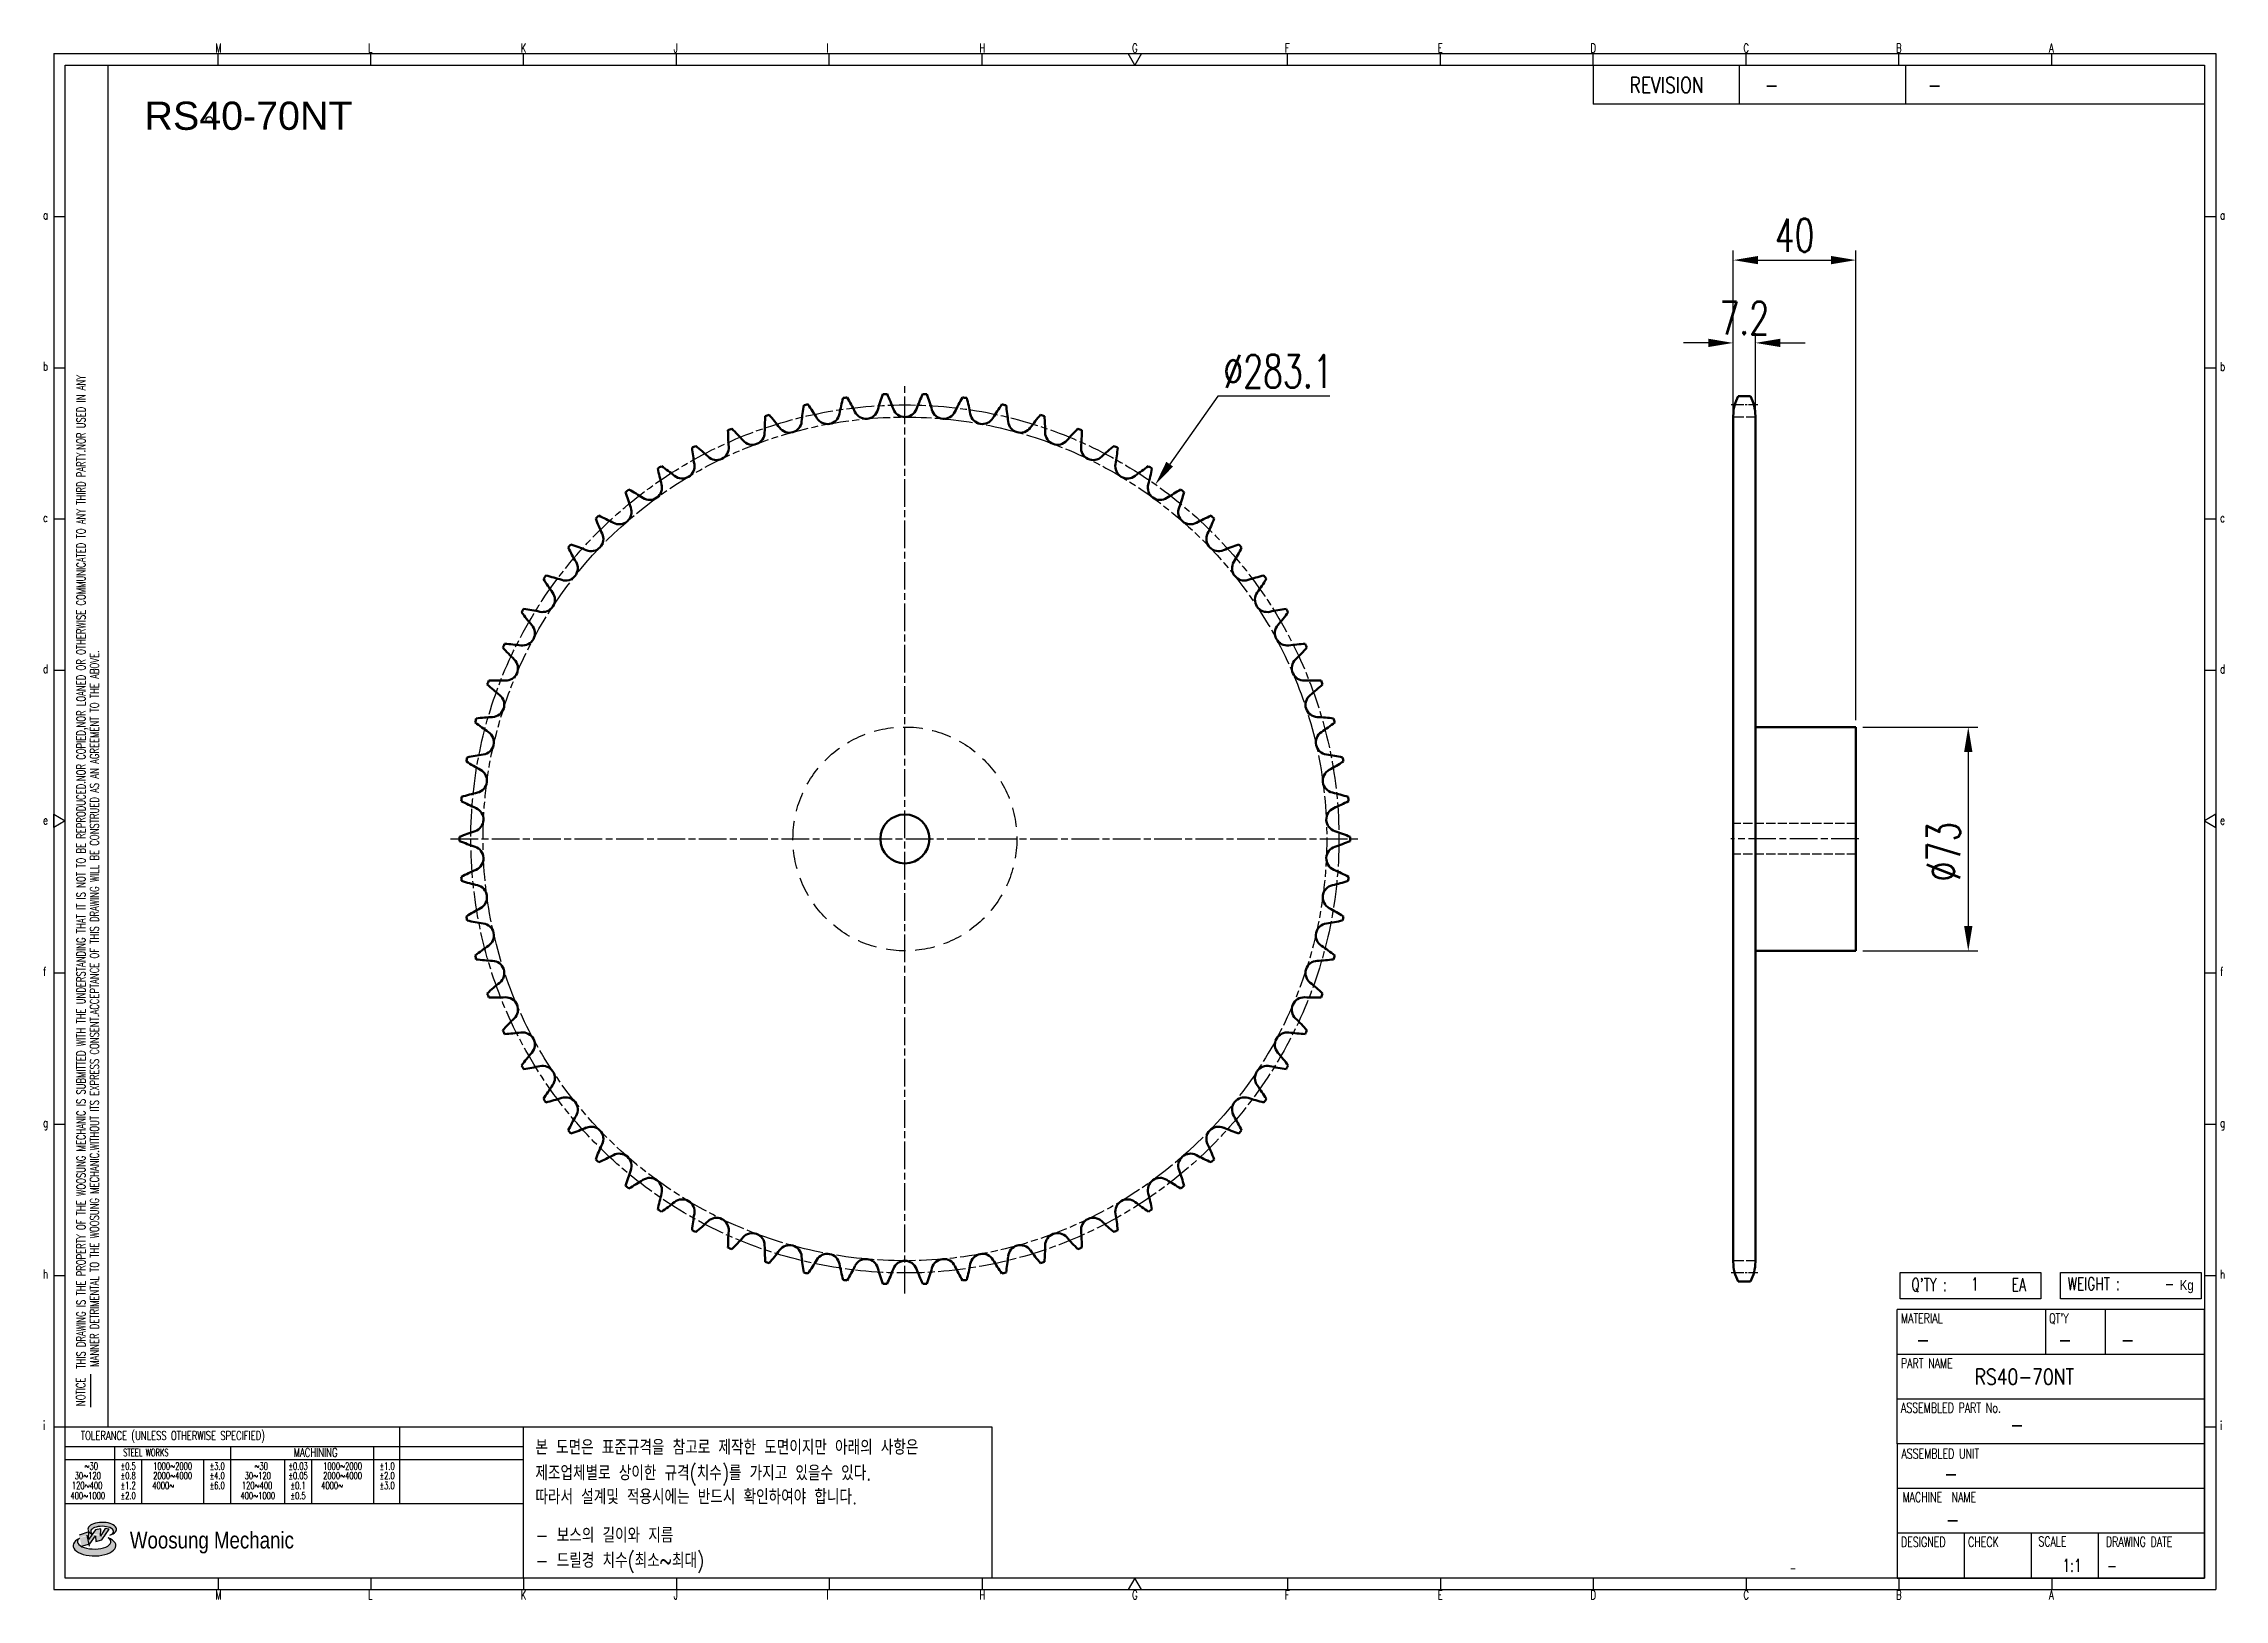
# Model space of a CAD drawing. Header units: millimetres. Extents: x 24040 to 24751, y 28 to 536.
import ezdxf
from ezdxf.enums import TextEntityAlignment as Align

# ---------------------------------------------------------------- set-up
doc = ezdxf.new("R2010")
doc.units = ezdxf.units.MM
for name, pattern in [('AM_ISO02W050', [7.5, 6, -1.5]), ('AM_ISO02W050x2', [3.75, 3, -0.75]), ('AM_ISO08W050', [18, 12, -1.5, 3, -1.5]), ('AM_ISO08W050x2', [9, 6, -0.75, 1.5, -0.75]), ('HIDDEN', [9.525, 6.35, -3.175])]:
    doc.linetypes.add(name, pattern=pattern)
for name, color, linetype, lineweight in [('AM_0N', 7, 'Continuous', 50), ('AM_3N', 6, 'AM_ISO02W050', 25), ('AM_7N', 4, 'AM_ISO08W050', 25)]:
    doc.layers.add(name, color=color, linetype=linetype, lineweight=lineweight)
for name, color, linetype in [('HL', 2, 'HIDDEN'), ('S-DIM', 7, 'Continuous'), ('TITLE', 7, 'Continuous'), ('도면레이아웃', 7, 'Continuous')]:
    doc.layers.add(name, color=color, linetype=linetype)
doc.styles.add('HAN', font='ROMANS.shx', dxfattribs={"width": 0.7, "bigfont": 'whgtxt.shx'})
doc.styles.add('HKD_ST2', font='romans.shx', dxfattribs={"width": 0.7, "height": 4, "bigfont": '@extfont2.shx'})
doc.styles.add('HSG', font='SIMPLEX.shx', dxfattribs={"width": 0.7, "bigfont": 'HSG.shx'})
doc.styles.add('ROMANS', font='romans.shx', dxfattribs={"width": 0.7, "bigfont": 'whgtxt.shx'})
doc.styles.add('SLDTEXTSTYLE4', font='arial.ttf', dxfattribs={"width": 0.8})
doc.styles.get("Standard").update_dxf_attribs({"font": 'arial.ttf'})
doc.dimstyles.new('APP23', dxfattribs={"dimscale": 4.5, "dimtxt": 2.4, "dimasz": 1.8, "dimexe": 0.7, "dimexo": 0.5, "dimgap": 0.6, "dimtad": 1, "dimtoh": 1, "dimdec": 1, "dimrnd": 0.01, "dimzin": 9, "dimdsep": 46, "dimtxsty": 'HSG', "dimcen": 0, "dimclrd": 1, "dimclre": 1, "dimclrt": 256, "dimazin": 2, "dimtp": 1, "dimtm": 1, "dimtfac": 0.5, "dimtdec": 1, "dimtix": 1, "dimtofl": 0, "dimtmove": 0, "dimatfit": 3, "dimfxl": 0, "dimtvp": 1, "dimtolj": 2, "dimlwd": -1, "dimlwe": -1, "dimarcsym": 0})

# ---------------------------------------------------------------- blocks, each defined once
blk = doc.blocks.new('SUYWSHJH')
at = {"layer": '도면레이아웃'}
h = blk.add_hatch(color=10, dxfattribs=at)
h.paths.add_polyline_path([(1.544, 35.177), (1.554, 34.966), (1.779, 35.034), (2.054, 35.422), (1.908, 35.446), (1.728, 35.167), (1.741, 35.439), (1.547, 35.405), (1.292, 35.041), (1.295, 35.33), (0.943, 35.208), (1.03, 34.8), (1.336, 34.885)])
edge = h.paths.add_edge_path()
edge.add_ellipse((1.795, 35.421), major_axis=(-0.53, 0), ratio=0.487785, start_angle=122.36065, end_angle=403.39574)
edge.add_line((1.411, 35.244), (1.419, 35.261))
edge.add_ellipse((1.798, 35.344), major_axis=(-0.423, 0), ratio=0.444396, start_angle=131.58977, end_angle=386.19408, ccw=False)
edge = h.paths.add_edge_path()
edge.add_ellipse((1.512, 34.815), major_axis=(-0.793, 0), ratio=0.480113, start_angle=314.67633, end_angle=590.85213)
edge.add_ellipse((1.501, 34.958), major_axis=(-0.62, 0), ratio=0.43311, start_angle=331.7024, end_angle=574.42495, ccw=False)
for p, q in [((0, 90.118), (80.15, 90.118)), ((0, 90.118), (0, 33.191)), ((6.089, 89.693), (6.089, 90.118)), ((11.753, 89.693), (11.753, 90.118)), ((17.418, 89.693), (17.418, 90.118)), ((23.082, 89.693), (23.082, 90.118)), ((28.746, 89.693), (28.746, 90.118)), ((34.411, 89.693), (34.411, 90.118)), ((45.739, 89.693), (45.739, 90.118)), ((51.404, 89.693), (51.404, 90.118)), ((57.068, 89.693), (57.068, 90.118)), ((62.732, 89.693), (62.732, 90.118)), ((68.397, 89.693), (68.397, 90.118)), ((74.061, 89.693), (74.061, 90.118)), ((80.15, 90.118), (80.15, 33.191)), ((0, 84.085), (0.425, 84.085)), ((79.725, 84.085), (80.15, 84.085)), ((0, 78.478), (0.425, 78.478)), ((79.725, 78.478), (80.15, 78.478)), ((0, 72.87), (0.425, 72.87)), ((79.725, 72.87), (80.15, 72.87)), ((0, 67.262), (0.425, 67.262)), ((79.725, 67.262), (80.15, 67.262)), ((0, 56.047), (0.425, 56.047)), ((79.725, 56.047), (80.15, 56.047)), ((0, 50.439), (0.425, 50.439)), ((79.725, 50.439), (80.15, 50.439)), ((0, 44.832), (0.425, 44.832)), ((79.725, 44.832), (80.15, 44.832)), ((1.377, 39.947), (1.377, 41.174)), ((0, 39.224), (0.425, 39.224)), ((79.725, 39.224), (80.15, 39.224)), ((0, 33.191), (80.15, 33.191)), ((6.089, 33.616), (6.089, 33.191)), ((11.753, 33.616), (11.753, 33.191)), ((17.418, 33.616), (17.418, 33.191)), ((23.082, 33.616), (23.082, 33.191)), ((28.746, 33.616), (28.746, 33.191)), ((34.411, 33.616), (34.411, 33.191)), ((45.739, 33.616), (45.739, 33.191)), ((51.404, 33.616), (51.404, 33.191)), ((57.068, 33.616), (57.068, 33.191)), ((62.732, 33.616), (62.732, 33.191)), ((68.397, 33.616), (68.397, 33.191)), ((74.061, 33.616), (74.061, 33.191))]:
    blk.add_line(p, q)
at = {"color": 2}
for p, q in [((2.017, 39.224), (2.017, 89.693)), ((0.425, 39.224), (17.418, 39.224)), ((12.816, 39.224), (12.816, 36.382)), ((17.418, 33.616), (17.418, 39.224)), ((0.425, 38.487), (17.418, 38.487)), ((0.425, 38.012), (17.418, 38.012)), ((2.257, 38.487), (2.257, 36.382)), ((3.257, 38.012), (3.257, 36.382)), ((5.557, 38.012), (5.557, 36.382)), ((6.557, 38.5), (6.557, 36.382)), ((8.557, 38.012), (8.557, 36.382)), ((9.557, 38.026), (9.557, 36.382)), ((11.857, 38.487), (11.857, 36.382)), ((0.425, 36.382), (17.418, 36.382))]:
    blk.add_line(p, q, dxfattribs=at)
at = {"color": 6, "ltscale": 0.5}
for p, q in [((57.068, 89.693), (57.068, 88.246)), ((62.47, 89.693), (62.47, 88.246)), ((68.635, 89.693), (68.635, 88.246)), ((79.725, 88.246), (57.068, 88.246)), ((68.336, 38.59), (68.336, 43.563)), ((79.725, 43.563), (68.336, 43.563)), ((73.827, 43.563), (73.827, 41.905)), ((76.037, 43.563), (76.037, 41.905)), ((79.725, 38.59), (79.725, 43.563)), ((79.725, 41.905), (68.336, 41.905)), ((79.725, 40.248), (68.336, 40.248)), ((68.336, 38.59), (68.336, 33.616)), ((79.725, 38.59), (68.336, 38.59)), ((79.725, 33.616), (79.725, 38.59)), ((79.725, 36.932), (68.336, 36.932)), ((79.725, 35.274), (68.336, 35.274)), ((70.822, 33.616), (70.822, 35.274)), ((73.309, 33.616), (73.309, 35.274)), ((75.796, 33.616), (75.796, 35.274)), ((68.336, 33.616), (79.725, 33.616))]:
    blk.add_line(p, q, dxfattribs=at)
for points in [[(40.075, 89.693), (39.83, 90.118), (40.32, 90.118)], [(0.425, 89.693), (79.725, 89.693), (79.725, 33.616), (0.425, 33.616)], [(0.425, 61.679), (0, 61.433), (0, 61.924)], [(79.725, 61.679), (80.15, 61.433), (80.15, 61.924)], [(40.075, 33.616), (39.83, 33.191), (40.32, 33.191)]]:
    blk.add_lwpolyline(points, close=True)
at = {"layer": 'TITLE', "color": 20}
for p, q in [((68.449, 43.961), (68.449, 44.936)), ((68.449, 44.936), (73.654, 44.936)), ((73.654, 44.936), (73.654, 43.961)), ((74.39, 43.961), (74.39, 44.936)), ((74.39, 44.936), (79.595, 44.936)), ((79.595, 44.936), (79.595, 43.961)), ((73.654, 43.961), (68.449, 43.961)), ((79.595, 43.961), (74.39, 43.961))]:
    blk.add_line(p, q, dxfattribs=at)
at = {"layer": '도면레이아웃'}
for p, q in [((1.295, 35.33), (0.943, 35.208)), ((1.03, 34.8), (1.336, 34.885)), ((1.224, 35.208), (1.311, 34.8)), ((1.224, 35.208), (1.224, 35.208)), ((1.547, 35.405), (1.292, 35.041)), ((1.292, 35.041), (1.295, 35.33)), ((1.336, 34.885), (1.544, 35.177)), ((1.419, 35.261), (1.411, 35.244)), ((1.544, 35.177), (1.554, 34.966)), ((1.741, 35.439), (1.547, 35.405)), ((1.554, 34.966), (1.779, 35.034)), ((1.908, 35.446), (1.728, 35.167)), ((1.728, 35.167), (1.741, 35.439)), ((1.779, 35.034), (2.054, 35.422)), ((2.054, 35.422), (1.908, 35.446))]:
    blk.add_line(p, q, dxfattribs=at)
for centre, major_axis, ratio, start_param, end_param in [((1.795, 35.421), (-0.53, 0), 0.487785, 2.135596, 7.040584), ((1.512, 34.815), (-0.793, 0), 0.480113, 5.492138, 10.312315), ((1.501, 34.958), (-0.62, 0), 0.43311, 5.789299, 10.025607), ((1.798, 35.344), (-0.423, 0), 0.444396, 2.296675, 6.740358)]:
    blk.add_ellipse(centre, major_axis=major_axis, ratio=ratio, start_param=start_param, end_param=end_param, dxfattribs=at)
at = {"color": 4, "style": 'HKD_ST2', "width": 0.7}
for s, p in [('M', (5.988, 90.164)), ('L', (11.652, 90.164)), ('K', (17.316, 90.164)), ('J', (22.981, 90.164)), ('I', (28.645, 90.164)), ('H', (34.309, 90.164)), ('G', (39.974, 90.164)), ('F', (45.638, 90.164)), ('E', (51.302, 90.164)), ('D', (56.967, 90.164)), ('C', (62.631, 90.164)), ('B', (68.295, 90.164)), ('A', (73.96, 90.164)), ('a', (-0.395, 83.976)), ('a', (80.305, 83.97)), ('b', (-0.395, 78.368)), ('b', (80.305, 78.362)), ('c', (-0.395, 72.76)), ('c', (80.305, 72.754)), ('d', (-0.395, 67.153)), ('d', (80.305, 67.147)), ('e', (-0.395, 61.545)), ('e', (80.305, 61.539)), ('f', (-0.395, 55.937)), ('f', (80.305, 55.931)), ('g', (-0.395, 50.33)), ('g', (80.305, 50.324)), ('h', (-0.395, 44.722)), ('h', (80.305, 44.716)), ('i', (-0.395, 39.114)), ('i', (80.305, 39.108)), ('M', (5.988, 32.824)), ('L', (11.652, 32.824)), ('K', (17.316, 32.824)), ('J', (22.981, 32.824)), ('I', (28.645, 32.824)), ('H', (34.309, 32.824)), ('G', (39.974, 32.824)), ('F', (45.638, 32.824)), ('E', (51.302, 32.824)), ('D', (56.967, 32.824)), ('C', (62.631, 32.824)), ('B', (68.295, 32.824)), ('A', (73.96, 32.824))]:
    blk.add_text(s, height=0.326, dxfattribs=at).set_placement(p)
for s, height, style, width, p in [('REVISION', 0.5806, 'HAN', 0.8, (58.415, 88.664)), ('-', 0.581, 'HAN', 0.8, (63.426, 88.664)), ('-', 0.581, 'HAN', 0.8, (69.468, 88.664)), ("Q'TY : ", 0.4746, 'HKD_ST2', 0.7, (68.857, 44.253)), ('1', 0.475, 'HKD_ST2', 0.7, (71.071, 44.275)), ('EA', 0.4746, 'HKD_ST2', 0.7, (72.578, 44.253)), ('WEIGHT : ', 0.4746, 'HKD_ST2', 0.7, (74.65, 44.286)), ('-', 0.581, 'HAN', 0.8, (69.029, 42.157)), ('-', 0.581, 'HAN', 0.8, (74.289, 42.157)), ('-', 0.581, 'HAN', 0.8, (76.623, 42.157)), ('-', 0.581, 'HAN', 0.8, (72.515, 39.013)), ('-', 0.581, 'HAN', 0.8, (70.067, 37.189)), ('-', 0.581, 'HAN', 0.8, (70.126, 35.48)), ('1:1', 0.4746, 'HKD_ST2', 0.7, (74.458, 33.848)), ('-', 0.475, 'HKD_ST2', 0.7, (76.112, 33.837))]:
    blk.add_text(s, height=height, dxfattribs=dict(style=style, width=width)).set_placement(p)
at = {"color": 6, "style": 'HKD_ST2', "width": 0.7}
for s, p in [(' THIS DRAWING IS THE PROPERTY OF THE WOOSUNG MECHANIC IS SUBMITTED WITH THE UNDERSTANDING THAT IT IS NOT TO BE REPRODUCED.NOR COPIED,NOR LOANED OR OTHERWISE COMMUNICATED TO ANY THIRD PARTY.NOR USED IN ANY', (1.173, 41.217)), ('MANNER DETRIMENTAL TO THE WOOSUNG MECHANIC.WITHOUT ITS EXPRESS CONSENT.ACCEPTANCE OF THIS DRAWING WILL BE CONSTRUED AS AN AGREEMENT TO THE ABOVE.', (1.672, 41.447))]:
    blk.add_text(s, height=0.326266, rotation=90, dxfattribs=at).set_placement(p)
at = {"style": 'HKD_ST2', "width": 0.7}
blk.add_text('-', height=0.475, dxfattribs=at).set_placement((78.613, 44.286), align=Align.RIGHT)
at = {"color": 4, "style": 'HKD_ST2', "width": 0.7}
for s, height, p in [('MATERIAL', 0.3651, (68.474, 43.425)), ("QT'Y", 0.3651, (73.965, 43.425)), ('PART NAME', 0.3651, (68.474, 41.756)), ('ASSEMBLED PART No.', 0.36511, (68.474, 40.109)), ('ASSEMBLED UNIT', 0.36511, (68.49, 38.408)), ('MACHINE  NAME', 0.36511, (68.532, 36.794)), ('DESIGNED', 0.3651, (68.474, 35.136)), ('CHECK', 0.3651, (70.961, 35.136)), ('SCALE', 0.3651, (73.566, 35.153)), ('DRAWING DATE', 0.36511, (76.071, 35.141))]:
    blk.add_text(s, height=height, dxfattribs=at).set_placement(p, align=Align.TOP_LEFT)
at = {"style": 'HKD_ST2', "width": 0.7}
blk.add_text('NOTICE', height=0.3263, rotation=90, dxfattribs=at).set_placement((1.163, 39.988))
for s, height, style, width, p in [('TOLERANCE (UNLESS OTHERWISE SPECIFIED)', 0.32627, 'HKD_ST2', 0.7, (4.417, 38.896)), ('-', 0.326, 'ROMANS', 0.65, (64.469, 33.975))]:
    blk.add_text(s, height=height, dxfattribs=dict(style=style, width=width)).set_placement(p, align=Align.MIDDLE_CENTER)
at = {"color": 4, "style": 'HKD_ST2', "width": 0.7}
for s, height, p in [('STEEL WORKS', 0.26101, (3.416, 38.268)), ('MACHINING', 0.3263, (9.707, 38.27)), ('%%P0.5', 0.261, (2.757, 37.762)), ('%%P0.8', 0.261, (2.757, 37.411)), ('%%P3.0', 0.261, (6.057, 37.762)), ('%%P4.0', 0.261, (6.057, 37.411)), ('%%P0.03', 0.261, (9.057, 37.762)), ('%%P0.05', 0.261, (9.057, 37.411)), ('%%P1.0', 0.261, (12.357, 37.762)), ('%%P2.0', 0.261, (12.357, 37.411)), ('%%P1.2', 0.261, (2.757, 37.045)), ('%%P2.0', 0.261, (2.757, 36.67)), ('%%P6.0', 0.261, (6.057, 37.045)), ('%%P0.1', 0.261, (9.057, 37.045)), ('%%P0.5', 0.261, (9.057, 36.67)), ('%%P3.0', 0.261, (12.357, 37.045))]:
    blk.add_text(s, height=height, dxfattribs=at).set_placement(p, align=Align.MIDDLE)
for s, height, p in [('30%%126120', 0.261, (1.263, 37.411)), ('%%12630', 0.261, (1.389, 37.762)), ('2000%%1264000', 0.26101, (4.407, 37.411)), ('1000%%1262000', 0.26101, (4.407, 37.762)), ('30%%126120', 0.261, (7.563, 37.411)), ('%%12630', 0.261, (7.689, 37.762)), ('2000%%1264000', 0.26101, (10.707, 37.411)), ('1000%%1262000', 0.26101, (10.707, 37.762)), ('400%%1261000', 0.26101, (1.263, 36.67)), ('120%%126400', 0.26101, (1.237, 37.045)), ('4000%%126', 0.261, (4.061, 37.045)), ('400%%1261000', 0.26101, (7.563, 36.67)), ('120%%126400', 0.26101, (7.537, 37.045)), ('4000%%126', 0.261, (10.321, 37.045))]:
    blk.add_text(s, height=height, dxfattribs=at).set_placement(p, align=Align.MIDDLE_CENTER)
at = {"color": 1, "style": 'SLDTEXTSTYLE4', "width": 0.8}
blk.add_text('Woosung Mechanic', height=0.61957, dxfattribs=at).set_placement((2.822, 34.711))
at = {"layer": 'TITLE', "width": 0.8}
blk.add_text('Kg', height=0.3789, dxfattribs=at).set_placement((78.807, 44.286))
blk = doc.blocks.new('*D2')
at = {"layer": 'Defpoints', "color": 0, "transparency": 16777216}
for p in [(24402.09, 391.98), (24238.73, 160.8)]:
    blk.add_point(p, dxfattribs=at)
at = {"layer": 'S-DIM', "color": 1, "transparency": 16777216}
for p, q in [((24422.45, 420.8), (24406.76, 398.6)), ((24458.99, 420.8), (24422.45, 420.8))]:
    blk.add_line(p, q, dxfattribs=at)
blk.add_solid([(24405.66, 399.38), (24407.86, 397.82), (24402.09, 391.98)], dxfattribs=at)
at = {"layer": 'S-DIM', "transparency": 16777216, "insert": (24442.07, 428.9), "char_height": 10.8, "attachment_point": 5, "style": 'HSG'}
blk.add_mtext('\\A2;∅283.1', dxfattribs=at)
blk = doc.blocks.new('*D3')
at = {"layer": 'Defpoints', "color": 0, "transparency": 16777216}
for p in [(24597.74, 438.14), (24590.54, 413.95), (24597.74, 413.95)]:
    blk.add_point(p, dxfattribs=at)
at = {"layer": 'S-DIM', "color": 1, "transparency": 16777216}
for p, q in [((24590.54, 416.2), (24590.54, 441.29)), ((24597.74, 416.2), (24597.74, 441.29)), ((24582.44, 438.14), (24574.34, 438.14)), ((24605.84, 438.14), (24613.94, 438.14))]:
    blk.add_line(p, q, dxfattribs=at)
for points in [[(24582.44, 439.49), (24582.44, 436.79), (24590.54, 438.14)], [(24605.84, 439.49), (24605.84, 436.79), (24597.74, 438.14)]]:
    blk.add_solid(points, dxfattribs=at)
at = {"layer": 'S-DIM', "transparency": 16777216, "insert": (24594.14, 446.24), "char_height": 10.8, "attachment_point": 5, "style": 'HSG'}
blk.add_mtext('\\A2;7.2', dxfattribs=at)
blk = doc.blocks.new('*D4')
at = {"layer": 'Defpoints', "color": 0, "transparency": 16777216}
for p in [(24630.54, 465.14), (24590.54, 413.95), (24630.54, 312.89)]:
    blk.add_point(p, dxfattribs=at)
at = {"layer": 'S-DIM', "color": 1, "transparency": 16777216}
for p, q in [((24590.54, 416.2), (24590.54, 468.29)), ((24598.64, 465.14), (24622.44, 465.14)), ((24630.54, 315.14), (24630.54, 468.29))]:
    blk.add_line(p, q, dxfattribs=at)
for points in [[(24598.64, 466.49), (24598.64, 463.79), (24590.54, 465.14)], [(24622.44, 466.49), (24622.44, 463.79), (24630.54, 465.14)]]:
    blk.add_solid(points, dxfattribs=at)
at = {"layer": 'S-DIM', "transparency": 16777216, "insert": (24610.54, 473.24), "char_height": 10.8, "attachment_point": 5, "style": 'HSG'}
blk.add_mtext('\\A2;40', dxfattribs=at)
blk = doc.blocks.new('*D5')
at = {"layer": 'Defpoints', "color": 0, "transparency": 16777216}
for p in [(24630.54, 312.89), (24630.54, 239.89), (24667.18, 239.89)]:
    blk.add_point(p, dxfattribs=at)
at = {"layer": 'S-DIM', "color": 1, "transparency": 16777216}
for p, q in [((24632.79, 312.89), (24670.33, 312.89)), ((24667.18, 304.79), (24667.18, 247.99)), ((24632.79, 239.89), (24670.33, 239.89))]:
    blk.add_line(p, q, dxfattribs=at)
for points in [[(24665.83, 304.79), (24668.53, 304.79), (24667.18, 312.89)], [(24665.83, 247.99), (24668.53, 247.99), (24667.18, 239.89)]]:
    blk.add_solid(points, dxfattribs=at)
at = {"layer": 'S-DIM', "transparency": 16777216, "insert": (24659.08, 272.27), "char_height": 10.8, "attachment_point": 5, "rotation": 90, "style": 'HSG'}
blk.add_mtext('\\A2;%%c73', dxfattribs=at)

msp = doc.modelspace()

# ---------------------------------------------------------------- linework, layer by layer
at = {"color": 4}
msp.add_lwpolyline([(24196.08, 84.73), (24348.8, 84.73), (24348.8, 35.39), (24196.08, 35.39)], close=True, dxfattribs=at)
msp.add_circle((24093.57, 510.83), 1.06)
at = {"layer": 'AM_0N'}
for p, q in [((24592.15, 420.73), (24596.12, 420.73)), ((24590.54, 414.33), (24590.54, 138.45)), ((24597.74, 414.33), (24597.74, 138.45)), ((24597.74, 312.89), (24630.54, 312.89)), ((24630.54, 312.89), (24630.54, 239.89)), ((24597.74, 239.89), (24630.54, 239.89)), ((24592.15, 132.05), (24596.12, 132.05))]:
    msp.add_line(p, q, dxfattribs=at)
msp.add_circle((24320.41, 276.39), 8, dxfattribs=at)
for centre, radius, start, end in [((24366.65, 402.62), 68.69, 165.18223, 169.64286), ((24320.41, 276.39), 145.2, 97.44591, 97.98266), ((24242.26, 385.77), 68.69, 25.78571, 30.24635), ((24377.78, 397.97), 68.69, 160.03937, 164.5), ((24320.41, 276.39), 145.2, 92.30305, 92.83981), ((24252.38, 392.34), 68.69, 20.64286, 25.10349), ((24388.45, 392.34), 68.69, 154.89651, 159.35714), ((24320.41, 276.39), 145.2, 87.16019, 87.69695), ((24263.04, 397.97), 68.69, 15.5, 19.96063), ((24398.56, 385.77), 68.69, 149.75365, 154.21429), ((24320.41, 276.39), 145.2, 82.01734, 82.55409), ((24274.17, 402.62), 68.69, 10.35714, 14.81777), ((24604.04, 414.33), 13.5, 151.70092, 180), ((24584.24, 414.33), 13.5, 0, 28.29908), ((24343.37, 408.85), 68.69, 175.46794, 179.92857), ((24320.41, 276.39), 145.2, 107.73162, 108.26838), ((24223.98, 370.06), 68.69, 36.07143, 40.53206), ((24282.75, 412.87), 4.01, 216.07143, 354.78571), ((24355.15, 406.26), 68.69, 170.32508, 174.78571), ((24320.41, 276.39), 145.2, 102.58877, 103.12552), ((24232.77, 378.33), 68.69, 30.92857, 35.3892), ((24295.13, 415.69), 4.01, 210.92857, 349.64286), ((24307.72, 417.4), 4.01, 205.78571, 344.5), ((24320.41, 417.97), 4.01, 200.64286, 339.35714), ((24333.1, 417.4), 4.01, 195.5, 334.21429), ((24345.69, 415.69), 4.01, 190.35714, 329.07143), ((24408.05, 378.33), 68.69, 144.6108, 149.07143), ((24320.41, 276.39), 145.2, 76.87448, 77.41123), ((24285.67, 406.26), 68.69, 5.21429, 9.67492), ((24358.07, 412.87), 4.01, 185.21429, 323.92857), ((24416.84, 370.06), 68.69, 139.46794, 143.92857), ((24320.41, 276.39), 145.2, 71.73162, 72.26838), ((24297.45, 408.85), 68.69, 0.07143, 4.53206), ((24320.41, 276.39), 145.2, 112.87448, 113.41123), ((24331.4, 410.37), 68.69, 180.6108, 185.07143), ((24215.97, 361.04), 68.69, 41.21429, 45.67492), ((24270.66, 408.94), 4.01, 221.21429, 359.92857), ((24370.16, 408.94), 4.01, 180.07143, 318.78571), ((24424.85, 361.04), 68.69, 134.32508, 138.78571), ((24320.41, 276.39), 145.2, 66.58877, 67.12552), ((24309.42, 410.37), 68.69, 354.92857, 359.3892), ((24247.8, 397.93), 4.01, 231.5, 10.21429), ((24320.41, 276.39), 145.2, 118.01734, 118.55409), ((24319.35, 410.82), 68.69, 185.75365, 190.21429), ((24208.81, 351.34), 68.69, 46.35714, 50.81777), ((24258.98, 403.95), 4.01, 226.35714, 5.07143), ((24381.84, 403.95), 4.01, 174.92857, 313.64286), ((24432.01, 351.34), 68.69, 129.18223, 133.64286), ((24320.41, 276.39), 145.2, 61.44591, 61.98266), ((24393.02, 397.93), 4.01, 169.78571, 308.5), ((24321.47, 410.82), 68.69, 349.78571, 354.24635), ((24237.19, 390.93), 4.01, 236.64286, 15.35714), ((24320.41, 276.39), 145.2, 123.16019, 123.69695), ((24307.3, 410.18), 68.69, 190.89651, 195.35714), ((24202.54, 341.03), 68.69, 51.5, 55.96063), ((24438.28, 341.03), 68.69, 124.03937, 128.5), ((24403.63, 390.93), 4.01, 164.64286, 303.35714), ((24333.52, 410.18), 68.69, 344.64286, 349.10349), ((24320.41, 276.39), 145.2, 56.30305, 56.83981), ((24227.26, 383.01), 4.01, 241.78571, 20.5), ((24320.41, 276.39), 145.2, 128.30305, 128.83981), ((24295.36, 408.47), 68.69, 196.03937, 200.5), ((24197.22, 330.2), 68.69, 56.64286, 61.10349), ((24443.6, 330.2), 68.69, 118.89651, 123.35714), ((24413.56, 383.01), 4.01, 159.5, 298.21429), ((24345.46, 408.47), 68.69, 339.5, 343.96063), ((24320.41, 276.39), 145.2, 51.16019, 51.69695), ((24320.41, 276.39), 145.2, 133.44591, 133.98266), ((24283.62, 405.69), 68.69, 201.18223, 205.64286), ((24192.89, 318.94), 68.69, 61.78571, 66.24635), ((24447.93, 318.94), 68.69, 113.75365, 118.21429), ((24357.2, 405.69), 68.69, 334.35714, 338.81777), ((24320.41, 276.39), 145.2, 46.01734, 46.55409), ((24320.41, 276.39), 145.2, 138.58877, 139.12552), ((24272.18, 401.87), 68.69, 206.32508, 210.78571), ((24189.59, 307.34), 68.69, 66.92857, 71.3892), ((24218.08, 374.23), 4.01, 246.92857, 25.64286), ((24422.74, 374.23), 4.01, 154.35714, 293.07143), ((24451.23, 307.34), 68.69, 108.6108, 113.07143), ((24368.64, 401.87), 68.69, 329.21429, 333.67492), ((24320.41, 276.39), 145.2, 40.87448, 41.41123), ((24209.72, 364.66), 4.01, 252.07143, 30.78571), ((24431.1, 364.66), 4.01, 149.21429, 287.92857), ((24202.25, 354.39), 4.01, 257.21429, 35.92857), ((24320.41, 276.39), 145.2, 143.73162, 144.26838), ((24261.13, 397.05), 68.69, 211.46794, 215.92857), ((24187.34, 295.49), 68.69, 72.07143, 76.53206), ((24453.48, 295.49), 68.69, 103.46794, 107.92857), ((24438.57, 354.39), 4.01, 144.07143, 282.78571), ((24379.69, 397.05), 68.69, 324.07143, 328.53206), ((24320.41, 276.39), 145.2, 35.73162, 36.26838), ((24320.41, 276.39), 145.2, 148.87448, 149.41123), ((24250.55, 391.25), 68.69, 216.6108, 221.07143), ((24186.17, 283.49), 68.69, 77.21429, 81.67492), ((24454.66, 283.49), 68.69, 98.32508, 102.78571), ((24390.27, 391.25), 68.69, 318.92857, 323.3892), ((24320.41, 276.39), 145.2, 30.58877, 31.12552), ((24195.74, 343.48), 4.01, 262.35714, 41.07143), ((24445.08, 343.48), 4.01, 138.92857, 277.64286), ((24320.41, 276.39), 145.2, 154.01734, 154.55409), ((24240.53, 384.52), 68.69, 221.75365, 226.21429), ((24186.07, 271.42), 68.69, 82.35714, 86.81777), ((24190.23, 332.03), 4.01, 267.5, 46.21429), ((24454.75, 271.42), 68.69, 93.18223, 97.64286), ((24450.59, 332.03), 4.01, 133.78571, 272.5), ((24400.29, 384.52), 68.69, 313.78571, 318.24635), ((24320.41, 276.39), 145.2, 25.44591, 25.98266), ((24320.41, 276.39), 145.2, 159.16019, 159.69695), ((24187.06, 259.4), 68.69, 87.5, 91.96063), ((24453.76, 259.4), 68.69, 88.03937, 92.5), ((24320.41, 276.39), 145.2, 20.30305, 20.83981), ((24231.16, 376.93), 68.69, 226.89651, 231.35714), ((24185.76, 320.14), 4.01, 272.64286, 51.35714), ((24455.06, 320.14), 4.01, 128.64286, 267.35714), ((24409.66, 376.93), 68.69, 308.64286, 313.10349), ((24320.41, 276.39), 145.2, 164.30305, 164.83981), ((24222.51, 368.52), 68.69, 232.03937, 236.5), ((24189.12, 247.52), 68.69, 92.64286, 97.10349), ((24451.7, 247.52), 68.69, 82.89651, 87.35714), ((24418.31, 368.52), 68.69, 303.5, 307.96063), ((24320.41, 276.39), 145.2, 15.16019, 15.69695), ((24182.38, 307.9), 4.01, 277.78571, 56.5), ((24458.44, 307.9), 4.01, 123.5, 262.21429), ((24320.41, 276.39), 145.2, 169.44591, 169.98266), ((24214.65, 359.37), 68.69, 237.18223, 241.64286), ((24192.23, 235.86), 68.69, 97.78571, 102.24635), ((24180.12, 295.4), 4.01, 282.92857, 61.64286), ((24460.7, 295.4), 4.01, 118.35714, 257.07143), ((24448.59, 235.86), 68.69, 77.75365, 82.21429), ((24426.17, 359.37), 68.69, 298.35714, 302.81777), ((24320.41, 276.39), 145.2, 10.01734, 10.55409), ((24320.41, 276.39), 145.2, 174.58877, 175.12552), ((24207.63, 349.56), 68.69, 242.32508, 246.78571), ((24196.38, 224.54), 68.69, 102.92857, 107.3892), ((24178.98, 282.74), 4.01, 288.07143, 66.78571), ((24461.84, 282.74), 4.01, 113.21429, 251.92857), ((24444.44, 224.54), 68.69, 72.6108, 77.07143), ((24433.19, 349.56), 68.69, 293.21429, 297.67492), ((24320.41, 276.39), 145.2, 4.87448, 5.41123), ((24201.53, 213.63), 68.69, 108.07143, 112.53206), ((24439.29, 213.63), 68.69, 67.46794, 71.92857), ((24320.41, 276.39), 145.2, 179.73162, 180.26838), ((24201.53, 339.16), 68.69, 247.46794, 251.92857), ((24178.98, 270.04), 4.01, 293.21429, 71.92857), ((24461.84, 270.04), 4.01, 108.07143, 246.78571), ((24439.29, 339.16), 68.69, 288.07143, 292.53206), ((24320.41, 276.39), 145.2, 359.73162, 0.26838), ((24207.63, 203.22), 68.69, 113.21429, 117.67492), ((24320.41, 276.39), 145.2, 184.87448, 185.41123), ((24433.19, 203.22), 68.69, 62.32508, 66.78571), ((24320.41, 276.39), 145.2, 354.58877, 355.12552), ((24196.38, 328.25), 68.69, 252.6108, 257.07143), ((24180.12, 257.39), 4.01, 298.35714, 77.07143), ((24460.7, 257.39), 4.01, 102.92857, 241.64286), ((24444.44, 328.25), 68.69, 282.92857, 287.3892), ((24214.65, 193.41), 68.69, 118.35714, 122.81777), ((24320.41, 276.39), 145.2, 190.01734, 190.55409), ((24192.23, 316.92), 68.69, 257.75365, 262.21429), ((24448.59, 316.92), 68.69, 277.78571, 282.24635), ((24426.17, 193.41), 68.69, 57.18223, 61.64286), ((24320.41, 276.39), 145.2, 349.44591, 349.98266), ((24182.38, 244.89), 4.01, 303.5, 82.21429), ((24458.44, 244.89), 4.01, 97.78571, 236.5), ((24222.51, 184.26), 68.69, 123.5, 127.96063), ((24320.41, 276.39), 145.2, 195.16019, 195.69695), ((24189.12, 305.27), 68.69, 262.89651, 267.35714), ((24185.76, 232.64), 4.01, 308.64286, 87.35714), ((24455.06, 232.64), 4.01, 92.64286, 231.35714), ((24451.7, 305.27), 68.69, 272.64286, 277.10349), ((24418.31, 184.26), 68.69, 52.03937, 56.5), ((24320.41, 276.39), 145.2, 344.30305, 344.83981), ((24231.16, 175.86), 68.69, 128.64286, 133.10349), ((24409.66, 175.86), 68.69, 46.89651, 51.35714), ((24320.41, 276.39), 145.2, 200.30305, 200.83981), ((24187.06, 293.38), 68.69, 268.03937, 272.5), ((24190.23, 220.75), 4.01, 313.78571, 92.5), ((24450.59, 220.75), 4.01, 87.5, 226.21429), ((24453.76, 293.38), 68.69, 267.5, 271.96063), ((24320.41, 276.39), 145.2, 339.16019, 339.69695), ((24240.53, 168.26), 68.69, 133.78571, 138.24635), ((24320.41, 276.39), 145.2, 205.44591, 205.98266), ((24400.29, 168.26), 68.69, 41.75365, 46.21429), ((24320.41, 276.39), 145.2, 334.01734, 334.55409), ((24186.07, 281.36), 68.69, 273.18223, 277.64286), ((24195.74, 209.3), 4.01, 318.92857, 97.64286), ((24250.55, 161.54), 68.69, 138.92857, 143.3892), ((24445.08, 209.3), 4.01, 82.35714, 221.07143), ((24390.27, 161.54), 68.69, 36.6108, 41.07143), ((24454.75, 281.36), 68.69, 262.35714, 266.81777), ((24320.41, 276.39), 145.2, 210.58877, 211.12552), ((24186.17, 269.3), 68.69, 278.32508, 282.78571), ((24202.25, 198.4), 4.01, 324.07143, 102.78571), ((24438.57, 198.4), 4.01, 77.21429, 215.92857), ((24454.66, 269.3), 68.69, 257.21429, 261.67492), ((24320.41, 276.39), 145.2, 328.87448, 329.41123), ((24261.13, 155.74), 68.69, 144.07143, 148.53206), ((24209.72, 188.12), 4.01, 329.21429, 107.92857), ((24431.1, 188.12), 4.01, 72.07143, 210.78571), ((24379.69, 155.74), 68.69, 31.46794, 35.92857), ((24320.41, 276.39), 145.2, 215.73162, 216.26838), ((24187.34, 257.29), 68.69, 283.46794, 287.92857), ((24272.18, 150.91), 68.69, 149.21429, 153.67492), ((24368.64, 150.91), 68.69, 26.32508, 30.78571), ((24453.48, 257.29), 68.69, 252.07143, 256.53206), ((24320.41, 276.39), 145.2, 323.73162, 324.26838), ((24320.41, 276.39), 145.2, 220.87448, 221.41123), ((24189.59, 245.44), 68.69, 288.6108, 293.07143), ((24218.08, 178.55), 4.01, 334.35714, 113.07143), ((24422.74, 178.55), 4.01, 66.92857, 205.64286), ((24451.23, 245.44), 68.69, 246.92857, 251.3892), ((24320.41, 276.39), 145.2, 318.58877, 319.12552), ((24283.62, 147.09), 68.69, 154.35714, 158.81777), ((24320.41, 276.39), 145.2, 226.01734, 226.55409), ((24192.89, 233.84), 68.69, 293.75365, 298.21429), ((24227.26, 169.77), 4.01, 339.5, 118.21429), ((24413.56, 169.77), 4.01, 61.78571, 200.5), ((24447.93, 233.84), 68.69, 241.78571, 246.24635), ((24357.2, 147.09), 68.69, 21.18223, 25.64286), ((24320.41, 276.39), 145.2, 313.44591, 313.98266), ((24295.36, 144.31), 68.69, 159.5, 163.96063), ((24197.22, 222.58), 68.69, 298.89651, 303.35714), ((24237.19, 161.85), 4.01, 344.64286, 123.35714), ((24403.63, 161.85), 4.01, 56.64286, 195.35714), ((24443.6, 222.58), 68.69, 236.64286, 241.10349), ((24345.46, 144.31), 68.69, 16.03937, 20.5), ((24320.41, 276.39), 145.2, 231.16019, 231.69695), ((24307.3, 142.6), 68.69, 164.64286, 169.10349), ((24202.54, 211.75), 68.69, 304.03937, 308.5), ((24247.8, 154.86), 4.01, 349.78571, 128.5), ((24393.02, 154.86), 4.01, 51.5, 190.21429), ((24438.28, 211.75), 68.69, 231.5, 235.96063), ((24333.52, 142.6), 68.69, 10.89651, 15.35714), ((24320.41, 276.39), 145.2, 308.30305, 308.83981), ((24320.41, 276.39), 145.2, 236.30305, 236.83981), ((24319.35, 141.96), 68.69, 169.78571, 174.24635), ((24208.81, 201.45), 68.69, 309.18223, 313.64286), ((24258.98, 148.84), 4.01, 354.92857, 133.64286), ((24381.84, 148.84), 4.01, 46.35714, 185.07143), ((24432.01, 201.45), 68.69, 226.35714, 230.81777), ((24321.47, 141.96), 68.69, 5.75365, 10.21429), ((24320.41, 276.39), 145.2, 303.16019, 303.69695), ((24320.41, 276.39), 145.2, 241.44591, 241.98266), ((24331.4, 142.41), 68.69, 174.92857, 179.3892), ((24320.41, 276.39), 145.2, 246.58877, 247.12552), ((24215.97, 191.75), 68.69, 314.32508, 318.78571), ((24270.66, 143.84), 4.01, 0.07143, 138.78571), ((24343.37, 143.93), 68.69, 180.07143, 184.53206), ((24223.98, 182.72), 68.69, 319.46794, 323.92857), ((24282.75, 139.92), 4.01, 5.21429, 143.92857), ((24358.07, 139.92), 4.01, 36.07143, 174.78571), ((24416.84, 182.72), 68.69, 216.07143, 220.53206), ((24297.45, 143.93), 68.69, 355.46794, 359.92857), ((24370.16, 143.84), 4.01, 41.21429, 179.92857), ((24424.85, 191.75), 68.69, 221.21429, 225.67492), ((24320.41, 276.39), 145.2, 292.87448, 293.41123), ((24309.42, 142.41), 68.69, 0.6108, 5.07143), ((24320.41, 276.39), 145.2, 298.01734, 298.55409), ((24320.41, 276.39), 145.2, 251.73162, 252.26838), ((24355.15, 146.52), 68.69, 185.21429, 189.67492), ((24232.77, 174.46), 68.69, 324.6108, 329.07143), ((24295.13, 137.09), 4.01, 10.35714, 149.07143), ((24366.65, 150.16), 68.69, 190.35714, 194.81777), ((24242.26, 167.01), 68.69, 329.75365, 334.21429), ((24307.72, 135.39), 4.01, 15.5, 154.21429), ((24377.78, 154.81), 68.69, 195.5, 199.96063), ((24252.38, 160.45), 68.69, 334.89651, 339.35714), ((24320.41, 134.82), 4.01, 20.64286, 159.35714), ((24388.45, 160.45), 68.69, 200.64286, 205.10349), ((24263.04, 154.81), 68.69, 340.03937, 344.5), ((24333.1, 135.39), 4.01, 25.78571, 164.5), ((24398.56, 167.01), 68.69, 205.78571, 210.24635), ((24274.17, 150.16), 68.69, 345.18223, 349.64286), ((24345.69, 137.09), 4.01, 30.92857, 169.64286), ((24408.05, 174.46), 68.69, 210.92857, 215.3892), ((24285.67, 146.52), 68.69, 350.32508, 354.78571), ((24320.41, 276.39), 145.2, 287.73162, 288.26838), ((24604.04, 138.45), 13.5, 180, 208.29908), ((24584.24, 138.45), 13.5, 331.70092, 0), ((24320.41, 276.39), 145.2, 256.87448, 257.41123), ((24320.41, 276.39), 145.2, 262.01734, 262.55409), ((24320.41, 276.39), 145.2, 267.16019, 267.69695), ((24320.41, 276.39), 145.2, 272.30305, 272.83981), ((24320.41, 276.39), 145.2, 277.44591, 277.98266), ((24320.41, 276.39), 145.2, 282.58877, 283.12552)]:
    msp.add_arc(centre, radius, start, end, dxfattribs=at)
at = {"layer": 'AM_3N', "linetype": 'AM_ISO02W050x2'}
for p, q in [((24597.74, 413.95), (24590.54, 413.95)), ((24597.74, 138.83), (24590.54, 138.83))]:
    msp.add_line(p, q, dxfattribs=at)
at = {"layer": 'AM_3N', "color": 2, "linetype": 'AM_ISO02W050x2'}
for p, q in [((24630.54, 281.39), (24590.54, 281.39)), ((24630.54, 271.39), (24590.54, 271.39))]:
    msp.add_line(p, q, dxfattribs=at)
at = {"layer": 'AM_7N', "linetype": 'AM_ISO08W050x2', "ltscale": 1.5}
for p, q in [((24320.41, 128.19), (24320.41, 424.6)), ((24172.21, 276.39), (24468.61, 276.39)), ((24631.47, 276.39), (24589.77, 276.39))]:
    msp.add_line(p, q, dxfattribs=at)
at = {"layer": 'AM_7N', "linetype": 'AM_ISO08W050x2', "ltscale": 0.5}
for p, q in [((24598.5, 417.93), (24589.77, 417.93)), ((24598.5, 134.86), (24589.77, 134.86))]:
    msp.add_line(p, q, dxfattribs=at)
at = {"layer": 'AM_7N', "linetype": 'AM_ISO08W050x2', "ltscale": 1.5}
for radius in [141.54, 137.56]:
    msp.add_circle((24320.41, 276.39), radius, dxfattribs=at)
at = {"layer": 'HL'}
msp.add_circle((24320.41, 276.39), 36.5, dxfattribs=at)

# ---------------------------------------------------------------- block references
at = {"xscale": 8.797325011040945, "yscale": 8.797325011040945, "zscale": 8.797325011040945}
msp.add_blockref('SUYWSHJH', (24042.85, -260.34), dxfattribs=at)

# ---------------------------------------------------------------- texts
at = {"color": 2}
msp.add_text('RS40-70NT', height=9.192, dxfattribs=at).set_placement((24072.47, 507.62))
at = {"style": 'HAN', "width": 0.8}
msp.add_text('RS40-70NT', height=5.108, dxfattribs=at).set_placement((24669.28, 98.46))
at = {"color": 4, "style": 'HAN', "width": 0.8}
for s, p in [('본 도면은 표준규격을 참고로 제작한 도면이지만 아래의 사항은', (24199.91, 75.59)), ('제조업체별로 상이한 규격(치수)를 가지고 있을수 있다.', (24199.91, 67.22)), ('따라서 설계및 적용시에는 반드시 확인하여야 합니다.', (24199.91, 59.44)), ('- 보스의 길이와 지름', (24199.91, 46.91)), ('- 드릴경 치수(최소~최대)', (24199.91, 38.68))]:
    msp.add_text(s, height=4.8329, dxfattribs=at).set_placement(p)

# ---------------------------------------------------------------- dimensions: what is measured, and where the dimension line sits
at = {"layer": 'S-DIM'}
dim = msp.add_linear_dim(base=(24630.54, 465.14), p1=(24590.54, 413.95), p2=(24630.54, 312.89), dimstyle='APP23', dxfattribs=at)
dim.commit()
dim.dimension.update_dxf_attribs({"geometry": '*D4', "text_midpoint": (24610.54, 473.24)})
dim = msp.add_linear_dim(base=(24597.74, 438.14), p1=(24590.54, 413.95), p2=(24597.74, 413.95), dimstyle='APP23', dxfattribs=at)
dim.commit()
dim.dimension.update_dxf_attribs({"geometry": '*D3', "text_midpoint": (24594.14, 438.14), "dimtype": 128})
at = {"layer": 'S-DIM', "color": 3}
dim = msp.add_diameter_dim_2p(p1=(24238.73, 160.8), p2=(24402.09, 391.98), dimstyle='APP23', dxfattribs=at)
dim.commit()
dim.dimension.update_dxf_attribs({"geometry": '*D2', "text_midpoint": (24442.07, 420.8), "dimtype": 131})
at = {"layer": 'S-DIM'}
dim = msp.add_linear_dim(base=(24667.18, 239.89), p1=(24630.54, 312.89), p2=(24630.54, 239.89), angle=90, text='%%c<>', dimstyle='APP23', dxfattribs=at)
dim.commit()
dim.dimension.update_dxf_attribs({"geometry": '*D5', "text_midpoint": (24667.18, 272.27), "dimtype": 128})

doc.saveas('drawing.dxf')
